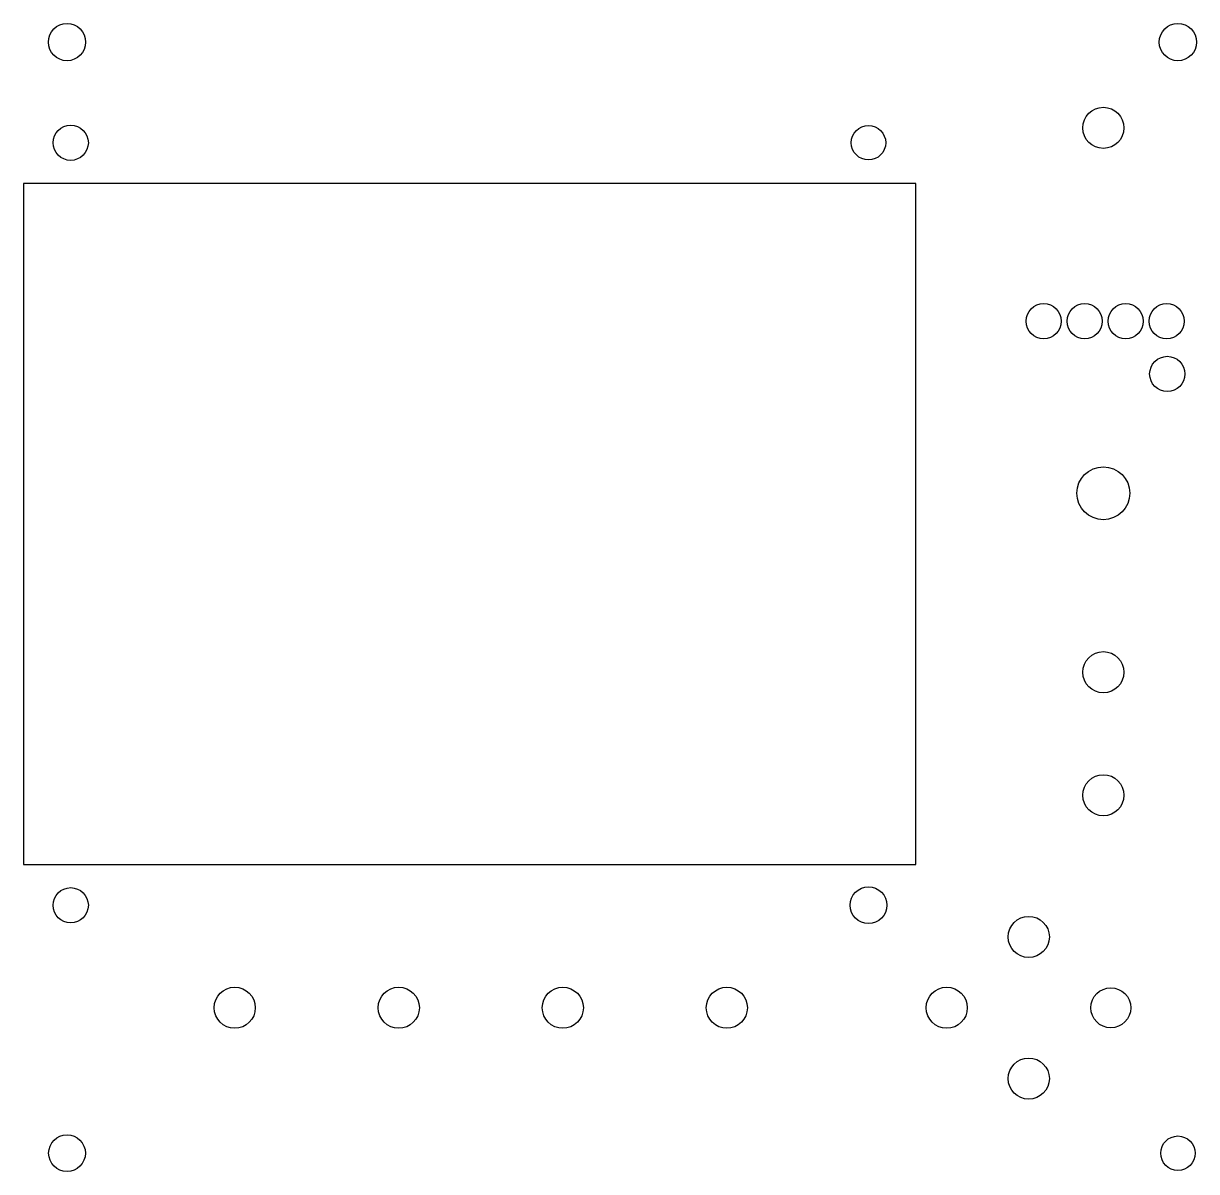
# Model space of a CAD drawing. Header units: millimetres. Extents: x -40.2 to 59.7, y -73.6 to 24.1.
import ezdxf

# ---------------------------------------------------------------- set-up
doc = ezdxf.new("R2010")
doc.units = ezdxf.units.MM
doc.layers.add('Default', color=7, linetype='Continuous')
doc.layers.add('Position', color=7, linetype='Continuous')

msp = doc.modelspace()

# ---------------------------------------------------------------- linework, layer by layer
at = {"layer": 'Default', "color": 7, "linetype": 'Continuous'}
for p, q in [((35.778, 10.506), (-40.222, 10.506)), ((-40.222, 10.506), (-40.222, -47.494)), ((35.778, -47.494), (35.778, 10.506)), ((-40.222, -47.494), (35.778, -47.494))]:
    msp.add_line(p, q, dxfattribs=at)
at = {"layer": 'Position', "color": 7, "linetype": 'Continuous'}
for centre, radius in [((-36.513, 22.543), 1.588), ((58.102, 22.543), 1.587), ((51.752, 15.24), 1.75), ((-36.195, 13.97), 1.498), ((31.75, 13.97), 1.464), ((46.673, -1.224), 1.5), ((50.165, -1.224), 1.5), ((53.658, -1.224), 1.5), ((57.15, -1.224), 1.5), ((57.196, -5.715), 1.5), ((51.752, -15.875), 2.25), ((51.752, -31.115), 1.75), ((51.752, -41.593), 1.75), ((-36.195, -50.959), 1.498), ((31.75, -50.959), 1.564), ((45.403, -53.657), 1.75), ((-22.225, -59.69), 1.75), ((-8.255, -59.69), 1.75), ((5.715, -59.69), 1.75), ((19.685, -59.69), 1.75), ((38.417, -59.69), 1.75), ((52.388, -59.69), 1.703), ((45.403, -65.722), 1.75), ((-36.513, -72.073), 1.564), ((58.102, -72.073), 1.464)]:
    msp.add_circle(centre, radius, dxfattribs=at)

doc.saveas('drawing.dxf')
